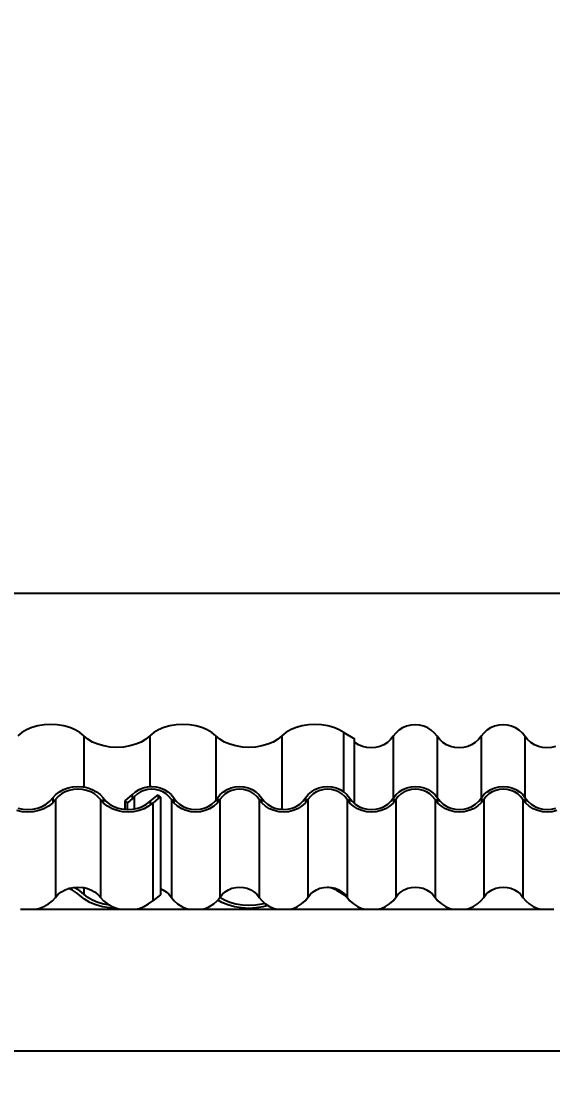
# Model space of a CAD drawing. Header units: millimetres. Extents: x 3212 to 6878, y 1640 to 3386.
# Drawn here: x 3306.242 to 3307.403, y 1648.402 to 1650.702 of the extents above; entities that cross this region are included whole.
import ezdxf

# ---------------------------------------------------------------- set-up
doc = ezdxf.new("R2010")
doc.units = ezdxf.units.MM
doc.header["$LTSCALE"] = 0.8
for name, color, linetype in [('A-PEN-B', 5, 'Continuous'), ('A-PEN-C', 4, 'Continuous'), ('A-PEN-Y', 2, 'Continuous'), ('COTA', 2, 'Continuous')]:
    doc.layers.add(name, color=color, linetype=linetype)
doc.layers.add('COTAS', color=53, linetype='Continuous', lineweight=9)
doc.styles.add('F2', font='ARIALN.TTF')
doc.dimstyles.new('ARQUITETURA', dxfattribs={"dimtxt": 0.11, "dimasz": 0.05, "dimexe": 0.1, "dimexo": 0, "dimgap": 0.1, "dimtad": 1, "dimzin": 5, "dimdsep": 46, "dimtxsty": 'F2', "dimblk": 'COTA', "dimcen": 0, "dimse1": 1, "dimse2": 1, "dimadec": 0, "dimazin": 0, "dimtfac": 2, "dimtix": 1, "dimtmove": 2, "dimatfit": 3, "dimldrblk": 'COTA', "dimfxl": 0, "dimtolj": 1, "dimtzin": 5, "dimarcsym": 0})

# ---------------------------------------------------------------- blocks, each defined once
blk = doc.blocks.new('COTA')
at = {"layer": 'COTA'}
for p, q in [((0, 1), (0, -1)), ((-1, 0), (1, 0))]:
    blk.add_line(p, q, dxfattribs=at)
at = {"layer": 'COTA', "const_width": 0.5}
blk.add_lwpolyline([(-0.25, 0, 1), (0.25, 0, 1)], format="xyb", close=True, dxfattribs=at)
blk = doc.blocks.new('*D219')
at = {"layer": 'COTAS', "color": 0, "lineweight": -2, "transparency": 16777216}
blk.add_line((3310.9325, 1648.5016), (3310.9325, 1649.4016), dxfattribs=at)
at = {"layer": 'Defpoints', "color": 0, "transparency": 16777216}
for p in [(3305.2044, 1649.4516), (3310.9325, 1649.4516), (3311.0954, 1648.4516)]:
    blk.add_point(p, dxfattribs=at)
at = {"layer": 'COTAS', "color": 0, "lineweight": -2, "transparency": 16777216, "xscale": 0.05, "yscale": 0.05, "zscale": 0.05}
for p, rotation in [((3310.9325, 1649.4516), 90), ((3310.9325, 1648.4516), 270)]:
    blk.add_blockref('COTA', p, dxfattribs=dict(at, rotation=rotation))
at = {"layer": 'COTAS', "color": 0, "transparency": 16777216, "insert": (3310.7764, 1648.9516), "char_height": 0.11, "attachment_point": 5, "rotation": 90, "style": 'F2'}
blk.add_mtext('\\A1;1.00', dxfattribs=at)
blk = doc.blocks.new('*D220')
at = {"layer": 'COTAS', "color": 0, "lineweight": -2, "transparency": 16777216}
blk.add_line((3310.9325, 1649.5016), (3310.9325, 1650.6016), dxfattribs=at)
at = {"layer": 'Defpoints', "color": 0, "transparency": 16777216}
for p in [(3310.9325, 1650.6516), (3311.9544, 1650.6516), (3305.2044, 1649.4516)]:
    blk.add_point(p, dxfattribs=at)
at = {"layer": 'COTAS', "color": 0, "lineweight": -2, "transparency": 16777216, "xscale": 0.05, "yscale": 0.05, "zscale": 0.05}
for p, rotation in [((3310.9325, 1650.6516), 90), ((3310.9325, 1649.4516), 270)]:
    blk.add_blockref('COTA', p, dxfattribs=dict(at, rotation=rotation))
at = {"layer": 'COTAS', "color": 0, "transparency": 16777216, "insert": (3310.7764, 1650.0516), "char_height": 0.11, "attachment_point": 5, "rotation": 90, "style": 'F2'}
blk.add_mtext('\\A1;1.20', dxfattribs=at)

msp = doc.modelspace()

# ---------------------------------------------------------------- linework, layer by layer
at = {"layer": 'A-PEN-B', "ltscale": 0.05}
msp.add_line((3320.4049, 1648.4516), (3305.2044, 1648.4516), dxfattribs=at)
at = {"layer": 'A-PEN-C', "ltscale": 0.05}
for p, q in [((3306.2923, 1649.1642), (3306.2784, 1649.1619)), ((3306.3066, 1649.1649), (3306.2923, 1649.1642)), ((3306.3209, 1649.1642), (3306.3066, 1649.1649)), ((3306.3348, 1649.1619), (3306.3209, 1649.1642)), ((3306.5808, 1649.1642), (3306.5669, 1649.1619)), ((3306.595, 1649.1649), (3306.5808, 1649.1642)), ((3306.6093, 1649.1642), (3306.595, 1649.1649)), ((3306.6232, 1649.1619), (3306.6093, 1649.1642)), ((3306.8692, 1649.1642), (3306.8553, 1649.1619)), ((3306.8835, 1649.1649), (3306.8692, 1649.1642)), ((3306.8978, 1649.1642), (3306.8835, 1649.1649)), ((3306.9117, 1649.1619), (3306.8978, 1649.1642)), ((3307.0929, 1649.1633), (3307.0836, 1649.1611)), ((3307.1024, 1649.1641), (3307.0929, 1649.1633)), ((3307.1119, 1649.1633), (3307.1024, 1649.1641)), ((3307.1211, 1649.1611), (3307.1119, 1649.1633)), ((3307.2848, 1649.1633), (3307.2756, 1649.1611)), ((3307.2944, 1649.1641), (3307.2848, 1649.1633)), ((3307.3039, 1649.1633), (3307.2944, 1649.1641)), ((3307.3131, 1649.1611), (3307.3039, 1649.1633)), ((3306.2431, 1649.1471), (3306.2345, 1649.1399)), ((3306.2535, 1649.1533), (3306.2431, 1649.1471)), ((3306.2654, 1649.1583), (3306.2535, 1649.1533)), ((3306.2784, 1649.1619), (3306.2654, 1649.1583)), ((3306.3479, 1649.1583), (3306.3348, 1649.1619)), ((3306.3598, 1649.1533), (3306.3479, 1649.1583)), ((3306.3701, 1649.1471), (3306.3598, 1649.1533)), ((3306.3787, 1649.1399), (3306.3701, 1649.1471)), ((3306.3787, 1649.1399), (3306.3787, 1649.0286)), ((3306.3873, 1649.1328), (3306.3787, 1649.1399)), ((3306.5229, 1649.1399), (3306.5144, 1649.1328)), ((3306.5315, 1649.1471), (3306.5229, 1649.1399)), ((3306.5229, 1649.1399), (3306.5229, 1649.0295)), ((3306.5419, 1649.1533), (3306.5315, 1649.1471)), ((3306.5538, 1649.1583), (3306.5419, 1649.1533)), ((3306.5669, 1649.1619), (3306.5538, 1649.1583)), ((3306.6363, 1649.1583), (3306.6232, 1649.1619)), ((3306.6482, 1649.1533), (3306.6363, 1649.1583)), ((3306.6586, 1649.1471), (3306.6482, 1649.1533)), ((3306.6672, 1649.1399), (3306.6586, 1649.1471)), ((3306.6672, 1649.1399), (3306.6672, 1648.9996)), ((3306.6757, 1649.1328), (3306.6672, 1649.1399)), ((3306.8114, 1649.1399), (3306.8028, 1649.1328)), ((3306.82, 1649.1471), (3306.8114, 1649.1399)), ((3306.8114, 1649.1399), (3306.8114, 1648.9796)), ((3306.8303, 1649.1533), (3306.82, 1649.1471)), ((3306.8422, 1649.1583), (3306.8303, 1649.1533)), ((3306.8553, 1649.1619), (3306.8422, 1649.1583)), ((3306.9247, 1649.1583), (3306.9117, 1649.1619)), ((3306.9366, 1649.1533), (3306.9247, 1649.1583)), ((3306.947, 1649.1471), (3306.9366, 1649.1533)), ((3306.947, 1649.0175), (3306.947, 1649.1471)), ((3306.947, 1649.1471), (3306.9701, 1649.1334)), ((3307.0601, 1649.1463), (3307.0544, 1649.1391)), ((3307.067, 1649.1524), (3307.0601, 1649.1463)), ((3307.0749, 1649.1574), (3307.067, 1649.1524)), ((3307.0836, 1649.1611), (3307.0749, 1649.1574)), ((3307.1298, 1649.1574), (3307.1211, 1649.1611)), ((3307.1377, 1649.1524), (3307.1298, 1649.1574)), ((3307.1446, 1649.1463), (3307.1377, 1649.1524)), ((3307.1504, 1649.1391), (3307.1446, 1649.1463)), ((3307.2521, 1649.1463), (3307.2464, 1649.1391)), ((3307.259, 1649.1524), (3307.2521, 1649.1463)), ((3307.2669, 1649.1574), (3307.259, 1649.1524)), ((3307.2756, 1649.1611), (3307.2669, 1649.1574)), ((3307.3218, 1649.1574), (3307.3131, 1649.1611)), ((3307.3297, 1649.1524), (3307.3218, 1649.1574)), ((3307.3366, 1649.1463), (3307.3297, 1649.1524)), ((3307.3423, 1649.1391), (3307.3366, 1649.1463)), ((3306.3977, 1649.1266), (3306.3873, 1649.1328)), ((3306.4096, 1649.1216), (3306.3977, 1649.1266)), ((3306.4227, 1649.118), (3306.4096, 1649.1216)), ((3306.4365, 1649.1157), (3306.4227, 1649.118)), ((3306.479, 1649.118), (3306.4651, 1649.1157)), ((3306.4921, 1649.1216), (3306.479, 1649.118)), ((3306.504, 1649.1266), (3306.4921, 1649.1216)), ((3306.5144, 1649.1328), (3306.504, 1649.1266)), ((3306.6861, 1649.1266), (3306.6757, 1649.1328)), ((3306.698, 1649.1216), (3306.6861, 1649.1266)), ((3306.7111, 1649.118), (3306.698, 1649.1216)), ((3306.725, 1649.1157), (3306.7111, 1649.118)), ((3306.7674, 1649.118), (3306.7536, 1649.1157)), ((3306.7805, 1649.1216), (3306.7674, 1649.118)), ((3306.7924, 1649.1266), (3306.7805, 1649.1216)), ((3306.8028, 1649.1328), (3306.7924, 1649.1266)), ((3306.9701, 1649.1265), (3306.9701, 1649.1334)), ((3306.9701, 1649.1265), (3306.971, 1649.1258)), ((3306.9701, 1648.9925), (3306.9701, 1649.1265)), ((3306.9789, 1649.1208), (3306.971, 1649.1258)), ((3306.9876, 1649.1171), (3306.9789, 1649.1208)), ((3306.9969, 1649.1149), (3306.9876, 1649.1171)), ((3307.0251, 1649.1171), (3307.0159, 1649.1149)), ((3307.0338, 1649.1208), (3307.0251, 1649.1171)), ((3307.0417, 1649.1258), (3307.0338, 1649.1208)), ((3307.0487, 1649.1319), (3307.0417, 1649.1258)), ((3307.0544, 1649.1391), (3307.0487, 1649.1319)), ((3307.0544, 1649.1391), (3307.0544, 1649.0037)), ((3307.1504, 1649.1391), (3307.1504, 1649.0054)), ((3307.1561, 1649.1319), (3307.1504, 1649.1391)), ((3307.163, 1649.1258), (3307.1561, 1649.1319)), ((3307.1709, 1649.1208), (3307.163, 1649.1258)), ((3307.1796, 1649.1171), (3307.1709, 1649.1208)), ((3307.1888, 1649.1149), (3307.1796, 1649.1171)), ((3307.2171, 1649.1171), (3307.2079, 1649.1149)), ((3307.2258, 1649.1208), (3307.2171, 1649.1171)), ((3307.2337, 1649.1258), (3307.2258, 1649.1208)), ((3307.2406, 1649.1319), (3307.2337, 1649.1258)), ((3307.2464, 1649.1391), (3307.2406, 1649.1319)), ((3307.2464, 1649.1391), (3307.2464, 1649.0037)), ((3307.3481, 1649.1319), (3307.3423, 1649.1391)), ((3307.3423, 1649.1391), (3307.3423, 1649.0054)), ((3307.355, 1649.1258), (3307.3481, 1649.1319)), ((3307.3629, 1649.1208), (3307.355, 1649.1258)), ((3307.3716, 1649.1171), (3307.3629, 1649.1208)), ((3307.3808, 1649.1149), (3307.3716, 1649.1171)), ((3307.4091, 1649.1171), (3307.3999, 1649.1149)), ((3306.4508, 1649.115), (3306.4365, 1649.1157)), ((3306.4651, 1649.1157), (3306.4508, 1649.115)), ((3306.7393, 1649.115), (3306.725, 1649.1157)), ((3306.7536, 1649.1157), (3306.7393, 1649.115)), ((3307.0064, 1649.1141), (3306.9969, 1649.1149)), ((3307.0159, 1649.1149), (3307.0064, 1649.1141)), ((3307.1984, 1649.1141), (3307.1888, 1649.1149)), ((3307.2079, 1649.1149), (3307.1984, 1649.1141)), ((3307.3903, 1649.1141), (3307.3808, 1649.1149)), ((3307.3999, 1649.1149), (3307.3903, 1649.1141)), ((3306.3346, 1649.0231), (3306.3445, 1649.0268)), ((3306.3445, 1649.0268), (3306.3551, 1649.0291)), ((3306.3551, 1649.0291), (3306.3659, 1649.0298)), ((3306.3659, 1649.0298), (3306.3768, 1649.0291)), ((3306.3768, 1649.0291), (3306.3787, 1649.0286)), ((3306.3787, 1649.0286), (3306.3873, 1649.0268)), ((3306.3873, 1649.0268), (3306.3973, 1649.0231)), ((3306.4996, 1649.0231), (3306.5083, 1649.0268)), ((3306.5083, 1649.0268), (3306.5175, 1649.0291)), ((3306.5175, 1649.0291), (3306.5229, 1649.0295)), ((3306.5229, 1649.0295), (3306.5271, 1649.0298)), ((3306.5271, 1649.0298), (3306.5366, 1649.0291)), ((3306.5366, 1649.0291), (3306.5458, 1649.0268)), ((3306.5458, 1649.0268), (3306.5545, 1649.0231)), ((3306.6916, 1649.0231), (3306.7003, 1649.0268)), ((3306.7003, 1649.0268), (3306.7095, 1649.0291)), ((3306.7095, 1649.0291), (3306.719, 1649.0298)), ((3306.719, 1649.0298), (3306.7286, 1649.0291)), ((3306.7286, 1649.0291), (3306.7378, 1649.0268)), ((3306.7378, 1649.0268), (3306.7465, 1649.0231)), ((3306.8836, 1649.0231), (3306.8923, 1649.0268)), ((3306.8923, 1649.0268), (3306.9015, 1649.0291)), ((3306.9015, 1649.0291), (3306.911, 1649.0298)), ((3306.911, 1649.0298), (3306.9205, 1649.0291)), ((3306.9205, 1649.0291), (3306.9298, 1649.0268)), ((3306.9298, 1649.0268), (3306.9385, 1649.0231)), ((3307.0756, 1649.0231), (3307.0843, 1649.0268)), ((3307.0843, 1649.0268), (3307.0935, 1649.0291)), ((3307.0935, 1649.0291), (3307.103, 1649.0298)), ((3307.103, 1649.0298), (3307.1125, 1649.0291)), ((3307.1125, 1649.0291), (3307.1218, 1649.0268)), ((3307.1218, 1649.0268), (3307.1305, 1649.0231)), ((3307.2676, 1649.0231), (3307.2763, 1649.0268)), ((3307.2763, 1649.0268), (3307.2855, 1649.0291)), ((3307.2855, 1649.0291), (3307.295, 1649.0298)), ((3307.295, 1649.0298), (3307.3045, 1649.0291)), ((3307.3045, 1649.0291), (3307.3138, 1649.0268)), ((3307.3138, 1649.0268), (3307.3225, 1649.0231)), ((3306.3046, 1648.9973), (3306.3112, 1649.0046)), ((3306.3112, 1649.0046), (3306.3177, 1649.0118)), ((3306.3112, 1649.0046), (3306.3112, 1648.9945)), ((3306.3231, 1649.0078), (3306.317, 1649.001)), ((3306.3177, 1649.0118), (3306.3256, 1649.018)), ((3306.3301, 1649.0133), (3306.3231, 1649.0078)), ((3306.3256, 1649.018), (3306.3346, 1649.0231)), ((3306.3381, 1649.0178), (3306.3301, 1649.0133)), ((3306.347, 1649.0211), (3306.3381, 1649.0178)), ((3306.3563, 1649.0231), (3306.347, 1649.0211)), ((3306.3659, 1649.0238), (3306.3563, 1649.0231)), ((3306.3756, 1649.0231), (3306.3659, 1649.0238)), ((3306.3849, 1649.0211), (3306.3756, 1649.0231)), ((3306.3938, 1649.0178), (3306.3849, 1649.0211)), ((3306.4018, 1649.0133), (3306.3938, 1649.0178)), ((3306.3973, 1649.0231), (3306.4063, 1649.018)), ((3306.4088, 1649.0078), (3306.4018, 1649.0133)), ((3306.4063, 1649.018), (3306.4142, 1649.0118)), ((3306.4149, 1649.001), (3306.4088, 1649.0078)), ((3306.4142, 1649.0118), (3306.4207, 1649.0046)), ((3306.4207, 1649.0046), (3306.4272, 1648.9973)), ((3306.4207, 1649.0046), (3306.4207, 1648.9945)), ((3306.4694, 1648.998), (3306.4848, 1649.0118)), ((3306.4848, 1649.0035), (3306.4741, 1648.994)), ((3306.4848, 1649.0118), (3306.4917, 1649.018)), ((3306.4848, 1649.0035), (3306.4848, 1649.0118)), ((3306.4895, 1649.0078), (3306.4848, 1649.0035)), ((3306.4957, 1649.0133), (3306.4895, 1649.0078)), ((3306.4895, 1648.9808), (3306.4895, 1649.0078)), ((3306.4917, 1649.018), (3306.4996, 1649.0231)), ((3306.5027, 1649.0178), (3306.4957, 1649.0133)), ((3306.5104, 1649.0211), (3306.5027, 1649.0178)), ((3306.5186, 1649.0231), (3306.5104, 1649.0211)), ((3306.5271, 1649.0238), (3306.5186, 1649.0231)), ((3306.5238, 1648.9973), (3306.5413, 1649.0112)), ((3306.5355, 1649.0231), (3306.5271, 1649.0238)), ((3306.5413, 1649.0029), (3306.5292, 1648.9933)), ((3306.5437, 1649.0211), (3306.5355, 1649.0231)), ((3306.5413, 1649.0112), (3306.5459, 1649.0065)), ((3306.5413, 1649.0112), (3306.5413, 1649.0029)), ((3306.5459, 1649.0065), (3306.5413, 1649.0029)), ((3306.5514, 1649.0178), (3306.5437, 1649.0211)), ((3306.5459, 1649.0065), (3306.5459, 1648.8063)), ((3306.5584, 1649.0133), (3306.5514, 1649.0178)), ((3306.5545, 1649.0231), (3306.5624, 1649.018)), ((3306.5646, 1649.0078), (3306.5584, 1649.0133)), ((3306.5624, 1649.018), (3306.5693, 1649.0118)), ((3306.57, 1649.001), (3306.5646, 1649.0078)), ((3306.5693, 1649.0118), (3306.5751, 1649.0046)), ((3306.5751, 1649.0046), (3306.5808, 1648.9973)), ((3306.5751, 1649.0046), (3306.5751, 1648.9945)), ((3306.6672, 1648.9996), (3306.671, 1649.0046)), ((3306.671, 1649.0046), (3306.6768, 1649.0118)), ((3306.671, 1649.0046), (3306.671, 1648.9945)), ((3306.6815, 1649.0078), (3306.6761, 1649.001)), ((3306.6768, 1649.0118), (3306.6837, 1649.018)), ((3306.6877, 1649.0133), (3306.6815, 1649.0078)), ((3306.6837, 1649.018), (3306.6916, 1649.0231)), ((3306.6947, 1649.0178), (3306.6877, 1649.0133)), ((3306.7024, 1649.0211), (3306.6947, 1649.0178)), ((3306.7106, 1649.0231), (3306.7024, 1649.0211)), ((3306.719, 1649.0238), (3306.7106, 1649.0231)), ((3306.7275, 1649.0231), (3306.719, 1649.0238)), ((3306.7357, 1649.0211), (3306.7275, 1649.0231)), ((3306.7434, 1649.0178), (3306.7357, 1649.0211)), ((3306.7504, 1649.0133), (3306.7434, 1649.0178)), ((3306.7465, 1649.0231), (3306.7544, 1649.018)), ((3306.7566, 1649.0078), (3306.7504, 1649.0133)), ((3306.7544, 1649.018), (3306.7613, 1649.0118)), ((3306.762, 1649.001), (3306.7566, 1649.0078)), ((3306.7613, 1649.0118), (3306.767, 1649.0046)), ((3306.767, 1649.0046), (3306.7728, 1648.9973)), ((3306.767, 1649.0046), (3306.767, 1648.9945)), ((3306.8573, 1648.9973), (3306.863, 1649.0046)), ((3306.863, 1649.0046), (3306.8687, 1649.0118)), ((3306.863, 1649.0046), (3306.863, 1648.9945)), ((3306.8735, 1649.0078), (3306.8681, 1649.001)), ((3306.8687, 1649.0118), (3306.8757, 1649.018)), ((3306.8796, 1649.0133), (3306.8735, 1649.0078)), ((3306.8757, 1649.018), (3306.8836, 1649.0231)), ((3306.8867, 1649.0178), (3306.8796, 1649.0133)), ((3306.8944, 1649.0211), (3306.8867, 1649.0178)), ((3306.9026, 1649.0231), (3306.8944, 1649.0211)), ((3306.911, 1649.0238), (3306.9026, 1649.0231)), ((3306.9195, 1649.0231), (3306.911, 1649.0238)), ((3306.9277, 1649.0211), (3306.9195, 1649.0231)), ((3306.9354, 1649.0178), (3306.9277, 1649.0211)), ((3306.9424, 1649.0133), (3306.9354, 1649.0178)), ((3306.9385, 1649.0231), (3306.9464, 1649.018)), ((3306.9486, 1649.0078), (3306.9424, 1649.0133)), ((3306.9464, 1649.018), (3306.947, 1649.0175)), ((3306.947, 1649.0175), (3306.9533, 1649.0118)), ((3306.9539, 1649.001), (3306.9486, 1649.0078)), ((3306.9533, 1649.0118), (3306.959, 1649.0046)), ((3306.959, 1649.0046), (3306.9647, 1648.9973)), ((3306.959, 1649.0046), (3306.959, 1648.9945)), ((3307.0493, 1648.9973), (3307.0544, 1649.0037)), ((3307.0544, 1649.0037), (3307.055, 1649.0046)), ((3307.055, 1649.0046), (3307.0607, 1649.0118)), ((3307.055, 1649.0046), (3307.055, 1648.9945)), ((3307.0655, 1649.0078), (3307.0601, 1649.001)), ((3307.0607, 1649.0118), (3307.0677, 1649.018)), ((3307.0716, 1649.0133), (3307.0655, 1649.0078)), ((3307.0677, 1649.018), (3307.0756, 1649.0231)), ((3307.0787, 1649.0178), (3307.0716, 1649.0133)), ((3307.0864, 1649.0211), (3307.0787, 1649.0178)), ((3307.0946, 1649.0231), (3307.0864, 1649.0211)), ((3307.103, 1649.0238), (3307.0946, 1649.0231)), ((3307.1115, 1649.0231), (3307.103, 1649.0238)), ((3307.1197, 1649.0211), (3307.1115, 1649.0231)), ((3307.1274, 1649.0178), (3307.1197, 1649.0211)), ((3307.1344, 1649.0133), (3307.1274, 1649.0178)), ((3307.1305, 1649.0231), (3307.1384, 1649.018)), ((3307.1406, 1649.0078), (3307.1344, 1649.0133)), ((3307.1384, 1649.018), (3307.1453, 1649.0118)), ((3307.1459, 1649.001), (3307.1406, 1649.0078)), ((3307.1453, 1649.0118), (3307.1504, 1649.0054)), ((3307.1504, 1649.0054), (3307.151, 1649.0046)), ((3307.151, 1649.0046), (3307.1567, 1648.9973)), ((3307.151, 1649.0046), (3307.151, 1648.9945)), ((3307.2413, 1648.9973), (3307.2464, 1649.0037)), ((3307.2464, 1649.0037), (3307.247, 1649.0046)), ((3307.247, 1649.0046), (3307.2527, 1649.0118)), ((3307.247, 1649.0046), (3307.247, 1648.9945)), ((3307.2575, 1649.0078), (3307.2521, 1649.001)), ((3307.2527, 1649.0118), (3307.2596, 1649.018)), ((3307.2636, 1649.0133), (3307.2575, 1649.0078)), ((3307.2596, 1649.018), (3307.2676, 1649.0231)), ((3307.2707, 1649.0178), (3307.2636, 1649.0133)), ((3307.2784, 1649.0211), (3307.2707, 1649.0178)), ((3307.2866, 1649.0231), (3307.2784, 1649.0211)), ((3307.295, 1649.0238), (3307.2866, 1649.0231)), ((3307.3035, 1649.0231), (3307.295, 1649.0238)), ((3307.3117, 1649.0211), (3307.3035, 1649.0231)), ((3307.3194, 1649.0178), (3307.3117, 1649.0211)), ((3307.3264, 1649.0133), (3307.3194, 1649.0178)), ((3307.3225, 1649.0231), (3307.3304, 1649.018)), ((3307.3325, 1649.0078), (3307.3264, 1649.0133)), ((3307.3304, 1649.018), (3307.3373, 1649.0118)), ((3307.3379, 1649.001), (3307.3325, 1649.0078)), ((3307.3373, 1649.0118), (3307.3423, 1649.0054)), ((3307.3423, 1649.0054), (3307.343, 1649.0046)), ((3307.343, 1649.0046), (3307.3487, 1648.9973)), ((3307.343, 1649.0046), (3307.343, 1648.9945)), ((3306.235, 1648.9824), (3306.2455, 1648.9801)), ((3306.2455, 1648.9801), (3306.2564, 1648.9793)), ((3306.2564, 1648.9793), (3306.2672, 1648.9801)), ((3306.2672, 1648.9801), (3306.2778, 1648.9824)), ((3306.2778, 1648.9824), (3306.2877, 1648.9861)), ((3306.2912, 1648.9808), (3306.2802, 1648.9767)), ((3306.2877, 1648.9861), (3306.2968, 1648.9911)), ((3306.3013, 1648.9864), (3306.2912, 1648.9808)), ((3306.2968, 1648.9911), (3306.3046, 1648.9973)), ((3306.3101, 1648.9933), (3306.3013, 1648.9864)), ((3306.3112, 1648.9945), (3306.3101, 1648.9933)), ((3306.317, 1649.001), (3306.3112, 1648.9945)), ((3306.317, 1649.001), (3306.317, 1648.7873)), ((3306.4149, 1649.001), (3306.4149, 1648.7873)), ((3306.4207, 1648.9945), (3306.4149, 1649.001)), ((3306.4218, 1648.9933), (3306.4207, 1648.9945)), ((3306.4306, 1648.9864), (3306.4218, 1648.9933)), ((3306.4272, 1648.9973), (3306.4351, 1648.9911)), ((3306.4406, 1648.9808), (3306.4306, 1648.9864)), ((3306.4351, 1648.9911), (3306.4442, 1648.9861)), ((3306.4517, 1648.9767), (3306.4406, 1648.9808)), ((3306.4442, 1648.9861), (3306.4541, 1648.9824)), ((3306.4541, 1648.9824), (3306.4647, 1648.9801)), ((3306.4647, 1648.9801), (3306.4694, 1648.9798)), ((3306.4741, 1648.994), (3306.4694, 1648.998)), ((3306.4694, 1648.9798), (3306.4694, 1648.998)), ((3306.4694, 1648.9798), (3306.4741, 1648.9794)), ((3306.4741, 1648.9794), (3306.4741, 1648.994)), ((3306.4741, 1648.9794), (3306.4755, 1648.9793)), ((3306.4755, 1648.9793), (3306.4864, 1648.9801)), ((3306.4864, 1648.9801), (3306.4895, 1648.9808)), ((3306.4895, 1648.9808), (3306.4969, 1648.9824)), ((3306.4969, 1648.9824), (3306.5068, 1648.9861)), ((3306.5104, 1648.9808), (3306.4993, 1648.9767)), ((3306.5068, 1648.9861), (3306.5159, 1648.9911)), ((3306.5204, 1648.9864), (3306.5104, 1648.9808)), ((3306.5159, 1648.9911), (3306.5238, 1648.9973)), ((3306.5238, 1648.9891), (3306.5204, 1648.9864)), ((3306.5238, 1648.9973), (3306.5238, 1648.9891)), ((3306.5292, 1648.9933), (3306.5238, 1648.9891)), ((3306.5292, 1648.9933), (3306.5292, 1648.7797)), ((3306.57, 1649.001), (3306.57, 1648.7873)), ((3306.5751, 1648.9945), (3306.57, 1649.001)), ((3306.576, 1648.9933), (3306.5751, 1648.9945)), ((3306.5837, 1648.9864), (3306.576, 1648.9933)), ((3306.5808, 1648.9973), (3306.5877, 1648.9911)), ((3306.5925, 1648.9808), (3306.5837, 1648.9864)), ((3306.5877, 1648.9911), (3306.5956, 1648.9861)), ((3306.6022, 1648.9767), (3306.5925, 1648.9808)), ((3306.5956, 1648.9861), (3306.6043, 1648.9824)), ((3306.6043, 1648.9824), (3306.6135, 1648.9801)), ((3306.6135, 1648.9801), (3306.623, 1648.9793)), ((3306.623, 1648.9793), (3306.6326, 1648.9801)), ((3306.6326, 1648.9801), (3306.6418, 1648.9824)), ((3306.6418, 1648.9824), (3306.6505, 1648.9861)), ((3306.6536, 1648.9808), (3306.6439, 1648.9767)), ((3306.6505, 1648.9861), (3306.6584, 1648.9911)), ((3306.6624, 1648.9864), (3306.6536, 1648.9808)), ((3306.6584, 1648.9911), (3306.6653, 1648.9973)), ((3306.6701, 1648.9933), (3306.6624, 1648.9864)), ((3306.6653, 1648.9973), (3306.6672, 1648.9996)), ((3306.671, 1648.9945), (3306.6701, 1648.9933)), ((3306.6761, 1649.001), (3306.671, 1648.9945)), ((3306.6761, 1649.001), (3306.6761, 1648.7873)), ((3306.762, 1649.001), (3306.762, 1648.7873)), ((3306.767, 1648.9945), (3306.762, 1649.001)), ((3306.768, 1648.9933), (3306.767, 1648.9945)), ((3306.7757, 1648.9864), (3306.768, 1648.9933)), ((3306.7728, 1648.9973), (3306.7797, 1648.9911)), ((3306.7845, 1648.9808), (3306.7757, 1648.9864)), ((3306.7797, 1648.9911), (3306.7876, 1648.9861)), ((3306.7942, 1648.9767), (3306.7845, 1648.9808)), ((3306.7876, 1648.9861), (3306.7963, 1648.9824)), ((3306.7963, 1648.9824), (3306.8055, 1648.9801)), ((3306.8055, 1648.9801), (3306.8114, 1648.9796)), ((3306.8114, 1648.9796), (3306.815, 1648.9793)), ((3306.815, 1648.9793), (3306.8246, 1648.9801)), ((3306.8246, 1648.9801), (3306.8338, 1648.9824)), ((3306.8338, 1648.9824), (3306.8425, 1648.9861)), ((3306.8456, 1648.9808), (3306.8359, 1648.9767)), ((3306.8425, 1648.9861), (3306.8504, 1648.9911)), ((3306.8544, 1648.9864), (3306.8456, 1648.9808)), ((3306.8504, 1648.9911), (3306.8573, 1648.9973)), ((3306.8621, 1648.9933), (3306.8544, 1648.9864)), ((3306.863, 1648.9945), (3306.8621, 1648.9933)), ((3306.8681, 1649.001), (3306.863, 1648.9945)), ((3306.8681, 1649.001), (3306.8681, 1648.7873)), ((3306.9539, 1649.001), (3306.9539, 1648.7873)), ((3306.959, 1648.9945), (3306.9539, 1649.001)), ((3306.96, 1648.9933), (3306.959, 1648.9945)), ((3306.9677, 1648.9864), (3306.96, 1648.9933)), ((3306.9647, 1648.9973), (3306.9701, 1648.9925)), ((3306.9765, 1648.9808), (3306.9677, 1648.9864)), ((3306.9701, 1648.9925), (3306.9717, 1648.9911)), ((3306.9717, 1648.9911), (3306.9796, 1648.9861)), ((3306.9862, 1648.9767), (3306.9765, 1648.9808)), ((3306.9796, 1648.9861), (3306.9883, 1648.9824)), ((3306.9883, 1648.9824), (3306.9975, 1648.9801)), ((3306.9975, 1648.9801), (3307.007, 1648.9793)), ((3307.007, 1648.9793), (3307.0165, 1648.9801)), ((3307.0165, 1648.9801), (3307.0258, 1648.9824)), ((3307.0258, 1648.9824), (3307.0345, 1648.9861)), ((3307.0376, 1648.9808), (3307.0279, 1648.9767)), ((3307.0345, 1648.9861), (3307.0424, 1648.9911)), ((3307.0464, 1648.9864), (3307.0376, 1648.9808)), ((3307.0424, 1648.9911), (3307.0493, 1648.9973)), ((3307.0541, 1648.9933), (3307.0464, 1648.9864)), ((3307.055, 1648.9945), (3307.0541, 1648.9933)), ((3307.0601, 1649.001), (3307.055, 1648.9945)), ((3307.0601, 1649.001), (3307.0601, 1648.7873)), ((3307.1459, 1649.001), (3307.1459, 1648.7873)), ((3307.151, 1648.9945), (3307.1459, 1649.001)), ((3307.152, 1648.9933), (3307.151, 1648.9945)), ((3307.1597, 1648.9864), (3307.152, 1648.9933)), ((3307.1567, 1648.9973), (3307.1636, 1648.9911)), ((3307.1685, 1648.9808), (3307.1597, 1648.9864)), ((3307.1636, 1648.9911), (3307.1716, 1648.9861)), ((3307.1782, 1648.9767), (3307.1685, 1648.9808)), ((3307.1716, 1648.9861), (3307.1803, 1648.9824)), ((3307.1803, 1648.9824), (3307.1895, 1648.9801)), ((3307.1895, 1648.9801), (3307.199, 1648.9793)), ((3307.199, 1648.9793), (3307.2085, 1648.9801)), ((3307.2085, 1648.9801), (3307.2178, 1648.9824)), ((3307.2178, 1648.9824), (3307.2265, 1648.9861)), ((3307.2296, 1648.9808), (3307.2199, 1648.9767)), ((3307.2265, 1648.9861), (3307.2344, 1648.9911)), ((3307.2384, 1648.9864), (3307.2296, 1648.9808)), ((3307.2344, 1648.9911), (3307.2413, 1648.9973)), ((3307.2461, 1648.9933), (3307.2384, 1648.9864)), ((3307.247, 1648.9945), (3307.2461, 1648.9933)), ((3307.2521, 1649.001), (3307.247, 1648.9945)), ((3307.2521, 1649.001), (3307.2521, 1648.7873)), ((3307.3379, 1649.001), (3307.3379, 1648.7873)), ((3307.343, 1648.9945), (3307.3379, 1649.001)), ((3307.344, 1648.9933), (3307.343, 1648.9945)), ((3307.3517, 1648.9864), (3307.344, 1648.9933)), ((3307.3487, 1648.9973), (3307.3556, 1648.9911)), ((3307.3605, 1648.9808), (3307.3517, 1648.9864)), ((3307.3556, 1648.9911), (3307.3636, 1648.9861)), ((3307.3702, 1648.9767), (3307.3605, 1648.9808)), ((3307.3636, 1648.9861), (3307.3723, 1648.9824)), ((3307.3723, 1648.9824), (3307.3815, 1648.9801)), ((3307.3815, 1648.9801), (3307.391, 1648.9793)), ((3307.391, 1648.9793), (3307.4005, 1648.9801)), ((3307.4005, 1648.9801), (3307.4098, 1648.9824)), ((3306.2443, 1648.9742), (3306.2326, 1648.9767)), ((3306.2564, 1648.9733), (3306.2443, 1648.9742)), ((3306.2685, 1648.9742), (3306.2564, 1648.9733)), ((3306.2802, 1648.9767), (3306.2685, 1648.9742)), ((3306.4634, 1648.9742), (3306.4517, 1648.9767)), ((3306.4755, 1648.9733), (3306.4634, 1648.9742)), ((3306.4876, 1648.9742), (3306.4755, 1648.9733)), ((3306.4993, 1648.9767), (3306.4876, 1648.9742)), ((3306.6125, 1648.9742), (3306.6022, 1648.9767)), ((3306.623, 1648.9733), (3306.6125, 1648.9742)), ((3306.6336, 1648.9742), (3306.623, 1648.9733)), ((3306.6439, 1648.9767), (3306.6336, 1648.9742)), ((3306.8045, 1648.9742), (3306.7942, 1648.9767)), ((3306.815, 1648.9733), (3306.8045, 1648.9742)), ((3306.8256, 1648.9742), (3306.815, 1648.9733)), ((3306.8359, 1648.9767), (3306.8256, 1648.9742)), ((3306.9964, 1648.9742), (3306.9862, 1648.9767)), ((3307.007, 1648.9733), (3306.9964, 1648.9742)), ((3307.0176, 1648.9742), (3307.007, 1648.9733)), ((3307.0279, 1648.9767), (3307.0176, 1648.9742)), ((3307.1884, 1648.9742), (3307.1782, 1648.9767)), ((3307.199, 1648.9733), (3307.1884, 1648.9742)), ((3307.2096, 1648.9742), (3307.199, 1648.9733)), ((3307.2199, 1648.9767), (3307.2096, 1648.9742)), ((3307.3804, 1648.9742), (3307.3702, 1648.9767)), ((3307.391, 1648.9733), (3307.3804, 1648.9742)), ((3307.4016, 1648.9742), (3307.391, 1648.9733)), ((3307.4119, 1648.9767), (3307.4016, 1648.9742)), ((3306.3231, 1648.794), (3306.3301, 1648.7995)), ((3306.3301, 1648.7995), (3306.3381, 1648.8039)), ((3306.3381, 1648.8039), (3306.3451, 1648.8065)), ((3306.3451, 1648.8065), (3306.347, 1648.8072)), ((3306.3538, 1648.8029), (3306.3451, 1648.8065)), ((3306.347, 1648.8072), (3306.356, 1648.8091)), ((3306.363, 1648.7974), (3306.3538, 1648.8029)), ((3306.356, 1648.8091), (3306.3563, 1648.8092)), ((3306.3598, 1648.8075), (3306.356, 1648.8091)), ((3306.3563, 1648.8092), (3306.3659, 1648.8098)), ((3306.3701, 1648.8014), (3306.3598, 1648.8075)), ((3306.3801, 1648.7831), (3306.363, 1648.7974)), ((3306.3659, 1648.8098), (3306.3756, 1648.8092)), ((3306.3787, 1648.7942), (3306.3701, 1648.8014)), ((3306.3756, 1648.8092), (3306.3787, 1648.8085)), ((3306.3787, 1648.8085), (3306.3787, 1648.7942)), ((3306.3787, 1648.8085), (3306.3849, 1648.8072)), ((3306.3849, 1648.8072), (3306.3938, 1648.8039)), ((3306.3938, 1648.8039), (3306.4018, 1648.7995)), ((3306.4018, 1648.7995), (3306.4088, 1648.794)), ((3306.5459, 1648.8063), (3306.5509, 1648.8041)), ((3306.5459, 1648.8063), (3306.5459, 1648.8017)), ((3306.5479, 1648.8029), (3306.5459, 1648.8017)), ((3306.5459, 1648.8017), (3306.5459, 1648.7927)), ((3306.5509, 1648.8041), (3306.5479, 1648.8029)), ((3306.5509, 1648.8041), (3306.5514, 1648.8039)), ((3306.5514, 1648.8039), (3306.5584, 1648.7995)), ((3306.5584, 1648.7995), (3306.5646, 1648.794)), ((3306.6815, 1648.794), (3306.6877, 1648.7995)), ((3306.6877, 1648.7995), (3306.6947, 1648.8039)), ((3306.6947, 1648.8039), (3306.7024, 1648.8072)), ((3306.7024, 1648.8072), (3306.7106, 1648.8092)), ((3306.7106, 1648.8092), (3306.719, 1648.8098)), ((3306.719, 1648.8098), (3306.7275, 1648.8092)), ((3306.7275, 1648.8092), (3306.7357, 1648.8072)), ((3306.7357, 1648.8072), (3306.7434, 1648.8039)), ((3306.7434, 1648.8039), (3306.7504, 1648.7995)), ((3306.7504, 1648.7995), (3306.7566, 1648.794)), ((3306.8735, 1648.794), (3306.8796, 1648.7995)), ((3306.8796, 1648.7995), (3306.8867, 1648.8039)), ((3306.8867, 1648.8039), (3306.8944, 1648.8072)), ((3306.8944, 1648.8072), (3306.9026, 1648.8092)), ((3306.9026, 1648.8092), (3306.911, 1648.8098)), ((3306.911, 1648.8098), (3306.9195, 1648.8092)), ((3306.9201, 1648.8073), (3306.911, 1648.8098)), ((3306.9195, 1648.8092), (3306.9277, 1648.8072)), ((3306.9306, 1648.8029), (3306.9201, 1648.8073)), ((3306.9277, 1648.8072), (3306.9354, 1648.8039)), ((3306.9306, 1648.8029), (3306.9471, 1648.7931)), ((3306.9354, 1648.8039), (3306.9424, 1648.7995)), ((3306.9424, 1648.7995), (3306.9458, 1648.7965)), ((3306.9458, 1648.7965), (3306.9447, 1648.7953)), ((3306.9447, 1648.7953), (3306.9471, 1648.7931)), ((3306.9458, 1648.7965), (3306.9486, 1648.794)), ((3307.0655, 1648.794), (3307.0716, 1648.7995)), ((3307.0716, 1648.7995), (3307.0787, 1648.8039)), ((3307.0787, 1648.8039), (3307.0864, 1648.8072)), ((3307.0864, 1648.8072), (3307.0946, 1648.8092)), ((3307.0946, 1648.8092), (3307.103, 1648.8098)), ((3307.103, 1648.8098), (3307.1115, 1648.8092)), ((3307.1115, 1648.8092), (3307.1197, 1648.8072)), ((3307.1197, 1648.8072), (3307.1274, 1648.8039)), ((3307.1274, 1648.8039), (3307.1344, 1648.7995)), ((3307.1344, 1648.7995), (3307.1406, 1648.794)), ((3307.2575, 1648.794), (3307.2636, 1648.7995)), ((3307.2636, 1648.7995), (3307.2707, 1648.8039)), ((3307.2707, 1648.8039), (3307.2784, 1648.8072)), ((3307.2784, 1648.8072), (3307.2866, 1648.8092)), ((3307.2866, 1648.8092), (3307.295, 1648.8098)), ((3307.295, 1648.8098), (3307.3035, 1648.8092)), ((3307.3035, 1648.8092), (3307.3117, 1648.8072)), ((3307.3117, 1648.8072), (3307.3194, 1648.8039)), ((3307.3194, 1648.8039), (3307.3264, 1648.7995)), ((3307.3264, 1648.7995), (3307.3325, 1648.794)), ((3306.2912, 1648.7673), (3306.3013, 1648.7729)), ((3306.3013, 1648.7729), (3306.3101, 1648.7797)), ((3306.3101, 1648.7797), (3306.317, 1648.7873)), ((3306.317, 1648.7873), (3306.3231, 1648.794)), ((3306.3873, 1648.787), (3306.3787, 1648.7942)), ((3306.3917, 1648.7762), (3306.3801, 1648.7831)), ((3306.3977, 1648.7809), (3306.3873, 1648.787)), ((3306.4049, 1648.7707), (3306.3917, 1648.7762)), ((3306.4096, 1648.7759), (3306.3977, 1648.7809)), ((3306.4088, 1648.794), (3306.4149, 1648.7873)), ((3306.4227, 1648.7722), (3306.4096, 1648.7759)), ((3306.4149, 1648.7873), (3306.4218, 1648.7797)), ((3306.4218, 1648.7797), (3306.4306, 1648.7729)), ((3306.4355, 1648.7701), (3306.4227, 1648.7722)), ((3306.4306, 1648.7729), (3306.4355, 1648.7701)), ((3306.5104, 1648.7673), (3306.5204, 1648.7729)), ((3306.5204, 1648.7729), (3306.5292, 1648.7797)), ((3306.5459, 1648.7927), (3306.5292, 1648.7797)), ((3306.5646, 1648.794), (3306.57, 1648.7873)), ((3306.57, 1648.7873), (3306.576, 1648.7797)), ((3306.576, 1648.7797), (3306.5837, 1648.7729)), ((3306.5837, 1648.7729), (3306.5925, 1648.7673)), ((3306.6536, 1648.7673), (3306.6624, 1648.7729)), ((3306.6624, 1648.7729), (3306.6701, 1648.7797)), ((3306.6701, 1648.7797), (3306.6714, 1648.7814)), ((3306.6714, 1648.7814), (3306.6759, 1648.7869)), ((3306.6801, 1648.7762), (3306.6714, 1648.7814)), ((3306.6759, 1648.7869), (3306.6761, 1648.7873)), ((3306.6861, 1648.7809), (3306.6759, 1648.7869)), ((3306.6761, 1648.7873), (3306.6815, 1648.794)), ((3306.6934, 1648.7707), (3306.6801, 1648.7762)), ((3306.698, 1648.7759), (3306.6861, 1648.7809)), ((3306.7111, 1648.7722), (3306.698, 1648.7759)), ((3306.725, 1648.77), (3306.7111, 1648.7722)), ((3306.7674, 1648.7722), (3306.7536, 1648.77)), ((3306.7566, 1648.794), (3306.762, 1648.7873)), ((3306.762, 1648.7873), (3306.768, 1648.7797)), ((3306.7743, 1648.7741), (3306.7674, 1648.7722)), ((3306.768, 1648.7797), (3306.7743, 1648.7741)), ((3306.7743, 1648.7741), (3306.7757, 1648.7729)), ((3306.7757, 1648.7729), (3306.781, 1648.7695)), ((3306.8456, 1648.7673), (3306.8544, 1648.7729)), ((3306.8544, 1648.7729), (3306.8621, 1648.7797)), ((3306.8621, 1648.7797), (3306.8681, 1648.7873)), ((3306.8681, 1648.7873), (3306.8735, 1648.794)), ((3306.9471, 1648.7931), (3306.9513, 1648.7906)), ((3306.9471, 1648.7931), (3306.9547, 1648.7864)), ((3306.9486, 1648.794), (3306.9513, 1648.7906)), ((3306.9513, 1648.7906), (3306.9539, 1648.7873)), ((3306.9539, 1648.7873), (3306.9547, 1648.7864)), ((3306.9547, 1648.7864), (3306.96, 1648.7797)), ((3306.96, 1648.7797), (3306.9677, 1648.7729)), ((3306.9677, 1648.7729), (3306.9765, 1648.7673)), ((3307.0376, 1648.7673), (3307.0464, 1648.7729)), ((3307.0464, 1648.7729), (3307.0541, 1648.7797)), ((3307.0541, 1648.7797), (3307.0601, 1648.7873)), ((3307.0601, 1648.7873), (3307.0655, 1648.794)), ((3307.1406, 1648.794), (3307.1459, 1648.7873)), ((3307.1459, 1648.7873), (3307.152, 1648.7797)), ((3307.152, 1648.7797), (3307.1597, 1648.7729)), ((3307.1597, 1648.7729), (3307.1685, 1648.7673)), ((3307.2296, 1648.7673), (3307.2384, 1648.7729)), ((3307.2384, 1648.7729), (3307.2461, 1648.7797)), ((3307.2461, 1648.7797), (3307.2521, 1648.7873)), ((3307.2521, 1648.7873), (3307.2575, 1648.794)), ((3307.3325, 1648.794), (3307.3379, 1648.7873)), ((3307.3379, 1648.7873), (3307.344, 1648.7797)), ((3307.344, 1648.7797), (3307.3517, 1648.7729)), ((3307.3517, 1648.7729), (3307.3605, 1648.7673)), ((3306.2404, 1648.7616), (3306.2724, 1648.7616)), ((3306.2724, 1648.7616), (3306.2802, 1648.7632)), ((3306.2724, 1648.7616), (3306.4595, 1648.7616)), ((3306.2802, 1648.7632), (3306.2912, 1648.7673)), ((3306.4195, 1648.7666), (3306.4049, 1648.7707)), ((3306.4349, 1648.7641), (3306.4195, 1648.7666)), ((3306.4508, 1648.7632), (3306.4349, 1648.7641)), ((3306.4355, 1648.7701), (3306.4406, 1648.7673)), ((3306.4406, 1648.7673), (3306.4515, 1648.7633)), ((3306.4515, 1648.7633), (3306.4508, 1648.7632)), ((3306.4515, 1648.7633), (3306.4517, 1648.7632)), ((3306.4517, 1648.7632), (3306.4595, 1648.7616)), ((3306.4595, 1648.7616), (3306.4915, 1648.7616)), ((3306.4915, 1648.7616), (3306.4993, 1648.7632)), ((3306.4915, 1648.7616), (3306.609, 1648.7616)), ((3306.4993, 1648.7632), (3306.5104, 1648.7673)), ((3306.5925, 1648.7673), (3306.6022, 1648.7632)), ((3306.6022, 1648.7632), (3306.609, 1648.7616)), ((3306.609, 1648.7616), (3306.6371, 1648.7616)), ((3306.6371, 1648.7616), (3306.6439, 1648.7632)), ((3306.6371, 1648.7616), (3306.801, 1648.7616)), ((3306.6439, 1648.7632), (3306.6536, 1648.7673)), ((3306.7079, 1648.7666), (3306.6934, 1648.7707)), ((3306.7234, 1648.7641), (3306.7079, 1648.7666)), ((3306.7393, 1648.7632), (3306.7234, 1648.7641)), ((3306.7393, 1648.7692), (3306.725, 1648.77)), ((3306.7536, 1648.77), (3306.7393, 1648.7692)), ((3306.7552, 1648.7641), (3306.7393, 1648.7632)), ((3306.7706, 1648.7666), (3306.7552, 1648.7641)), ((3306.781, 1648.7695), (3306.7706, 1648.7666)), ((3306.781, 1648.7695), (3306.7845, 1648.7673)), ((3306.7845, 1648.7673), (3306.7942, 1648.7632)), ((3306.7942, 1648.7632), (3306.801, 1648.7616)), ((3306.801, 1648.7616), (3306.8291, 1648.7616)), ((3306.8291, 1648.7616), (3306.8359, 1648.7632)), ((3306.8291, 1648.7616), (3306.993, 1648.7616)), ((3306.8359, 1648.7632), (3306.8456, 1648.7673)), ((3306.9765, 1648.7673), (3306.9862, 1648.7632)), ((3306.9862, 1648.7632), (3306.993, 1648.7616)), ((3306.993, 1648.7616), (3307.0211, 1648.7616)), ((3307.0211, 1648.7616), (3307.0279, 1648.7632)), ((3307.0211, 1648.7616), (3307.185, 1648.7616)), ((3307.0279, 1648.7632), (3307.0376, 1648.7673)), ((3307.1685, 1648.7673), (3307.1782, 1648.7632)), ((3307.1782, 1648.7632), (3307.185, 1648.7616)), ((3307.185, 1648.7616), (3307.2131, 1648.7616)), ((3307.2131, 1648.7616), (3307.2199, 1648.7632)), ((3307.2131, 1648.7616), (3307.377, 1648.7616)), ((3307.2199, 1648.7632), (3307.2296, 1648.7673)), ((3307.3605, 1648.7673), (3307.3702, 1648.7632)), ((3307.3702, 1648.7632), (3307.377, 1648.7616)), ((3307.377, 1648.7616), (3307.4051, 1648.7616))]:
    msp.add_line(p, q, dxfattribs=at)
at = {"layer": 'A-PEN-Y', "ltscale": 0.05}
msp.add_line((3305.2044, 1649.4516), (3311.9544, 1649.4516), dxfattribs=at)

# ---------------------------------------------------------------- dimensions: what is measured, and where the dimension line sits
at = {"layer": 'COTAS'}
for base, p1, p2, picture, middle in [((3310.9325, 1650.6516), (3305.2044, 1649.4516), (3311.9544, 1650.6516), '*D220', (3310.7764, 1650.0516)), ((3310.9325, 1649.4516), (3311.0954, 1648.4516), (3305.2044, 1649.4516), '*D219', (3310.7764, 1648.9516))]:
    dim = msp.add_linear_dim(base=base, p1=p1, p2=p2, angle=90, dimstyle='ARQUITETURA', dxfattribs=at)
    dim.commit()
    dim.dimension.update_dxf_attribs({"geometry": picture, "text_midpoint": middle})

doc.saveas('drawing.dxf')
